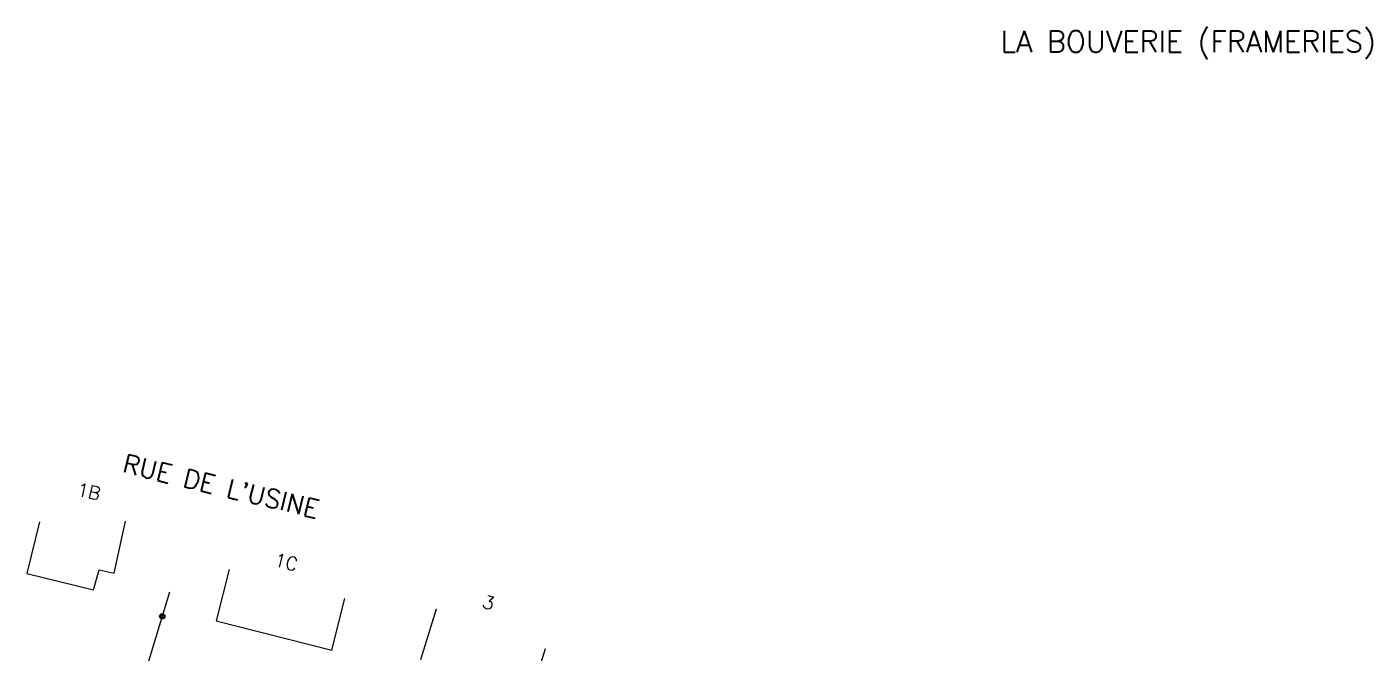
# Model space of a CAD drawing. Header units: millimetres. Extents: x 114000 to 115000, y 122000 to 123000.
# Drawn here: x 114858.1 to 114985, y 122429.3 to 122488.4 of the extents above; entities that cross this region are included whole.
import ezdxf
from ezdxf.enums import TextEntityAlignment as Align

# ---------------------------------------------------------------- set-up
doc = ezdxf.new("R2010")
doc.units = ezdxf.units.MM
doc.layers.get('0').update_dxf_attribs({"linetype": 'CONTINUOUS'})
for name, color, linetype in [('W0100', 7, 'CONTINUOUS'), ('W0322', 7, 'CONTINUOUS'), ('W0980', 7, 'CONTINUOUS'), ('W0989', 7, 'CONTINUOUS'), ('W0991', 7, 'CONTINUOUS')]:
    doc.layers.add(name, color=color, linetype=linetype)
doc.styles.get("Standard").update_dxf_attribs({"font": 'romans.shx', "width": 0.85})

# ---------------------------------------------------------------- blocks, each defined once
blk = doc.blocks.new('t322o')
at = {"color": 0, "linetype": 'Continuous'}
for radius in [0.25, 0.15]:
    blk.add_circle((0, 0), radius, dxfattribs=at)

msp = doc.modelspace()

# ---------------------------------------------------------------- linework, layer by layer
at = {"layer": 'W0100'}
for points in [[(114859.3, 122441.68), (114858.1, 122436.82), (114864.39, 122435.27), (114864.92, 122437.17), (114866.32, 122436.86), (114867.41, 122441.74), (114867.41, 122441.74), (114867.41, 122441.74), (114867.41, 122441.74), (114867.41, 122441.74), (114867.41, 122441.74), (114867.41, 122441.74), (114867.41, 122441.74), (114867.41, 122441.74), (114867.41, 122441.74), (114867.41, 122441.74), (114867.41, 122441.74), (114867.41, 122441.74), (114867.41, 122441.74), (114867.41, 122441.74), (114867.41, 122441.74), (114867.41, 122441.74), (114867.41, 122441.74), (114867.41, 122441.74), (114867.41, 122441.74), (114867.41, 122441.74), (114867.41, 122441.74), (114867.41, 122441.74), (114867.41, 122441.74), (114867.41, 122441.74), (114867.41, 122441.74), (114867.41, 122441.74), (114867.41, 122441.74), (114867.41, 122441.74), (114867.41, 122441.74), (114867.41, 122441.74), (114867.41, 122441.74), (114867.41, 122441.74), (114867.41, 122441.74), (114867.41, 122441.74), (114867.41, 122441.74), (114867.41, 122441.74), (114867.41, 122441.74), (114867.41, 122441.74), (114867.41, 122441.74), (114867.41, 122441.74), (114867.41, 122441.74), (114867.41, 122441.74), (114867.41, 122441.74), (114867.41, 122441.74), (114867.41, 122441.74), (114867.41, 122441.74), (114867.41, 122441.74), (114867.41, 122441.74), (114867.41, 122441.74), (114867.41, 122441.74), (114867.41, 122441.74), (114867.41, 122441.74), (114867.41, 122441.74), (114867.41, 122441.74), (114867.41, 122441.74), (114867.41, 122441.74), (114867.41, 122441.74), (114867.41, 122441.74), (114867.41, 122441.74), (114867.41, 122441.74), (114867.41, 122441.74), (114867.41, 122441.74), (114867.41, 122441.74), (114867.41, 122441.74), (114867.41, 122441.74), (114867.41, 122441.74), (114867.41, 122441.74), (114867.41, 122441.74), (114867.41, 122441.74), (114867.41, 122441.74), (114867.41, 122441.74), (114867.41, 122441.74), (114867.41, 122441.74), (114867.41, 122441.74), (114867.41, 122441.74), (114867.41, 122441.74), (114867.41, 122441.74), (114867.41, 122441.74), (114867.41, 122441.74), (114867.41, 122441.74), (114867.41, 122441.74), (114867.41, 122441.74), (114867.41, 122441.74), (114867.41, 122441.74), (114867.41, 122441.74), (114867.41, 122441.74), (114867.41, 122441.74), (114867.41, 122441.74), (114867.41, 122441.74), (114867.41, 122441.74), (114867.41, 122441.74), (114867.41, 122441.74), (114867.41, 122441.74), (114867.41, 122441.74), (114867.41, 122441.74), (114867.41, 122441.74), (114867.41, 122441.74), (114867.41, 122441.74), (114867.41, 122441.74), (114867.41, 122441.74), (114867.41, 122441.74), (114867.41, 122441.74), (114867.41, 122441.74), (114867.41, 122441.74), (114867.41, 122441.74), (114867.41, 122441.74), (114867.41, 122441.74), (114867.41, 122441.74), (114867.41, 122441.74), (114867.41, 122441.74), (114867.41, 122441.74), (114867.41, 122441.74), (114867.41, 122441.74), (114867.41, 122441.74)], [(114877.19, 122437.21), (114875.96, 122432.37), (114886.87, 122429.6), (114888.1, 122434.45), (114888.1, 122434.45), (114888.1, 122434.45), (114888.1, 122434.45), (114888.1, 122434.45), (114888.1, 122434.45), (114888.1, 122434.45), (114888.1, 122434.45), (114888.1, 122434.45), (114888.1, 122434.45), (114888.1, 122434.45), (114888.1, 122434.45), (114888.1, 122434.45), (114888.1, 122434.45), (114888.1, 122434.45), (114888.1, 122434.45), (114888.1, 122434.45), (114888.1, 122434.45), (114888.1, 122434.45), (114888.1, 122434.45), (114888.1, 122434.45), (114888.1, 122434.45), (114888.1, 122434.45), (114888.1, 122434.45), (114888.1, 122434.45), (114888.1, 122434.45), (114888.1, 122434.45), (114888.1, 122434.45), (114888.1, 122434.45), (114888.1, 122434.45), (114888.1, 122434.45), (114888.1, 122434.45), (114888.1, 122434.45), (114888.1, 122434.45), (114888.1, 122434.45), (114888.1, 122434.45), (114888.1, 122434.45), (114888.1, 122434.45), (114888.1, 122434.45), (114888.1, 122434.45), (114888.1, 122434.45), (114888.1, 122434.45), (114888.1, 122434.45), (114888.1, 122434.45), (114888.1, 122434.45), (114888.1, 122434.45), (114888.1, 122434.45), (114888.1, 122434.45), (114888.1, 122434.45), (114888.1, 122434.45), (114888.1, 122434.45), (114888.1, 122434.45), (114888.1, 122434.45), (114888.1, 122434.45), (114888.1, 122434.45), (114888.1, 122434.45), (114888.1, 122434.45), (114888.1, 122434.45), (114888.1, 122434.45), (114888.1, 122434.45), (114888.1, 122434.45), (114888.1, 122434.45), (114888.1, 122434.45), (114888.1, 122434.45), (114888.1, 122434.45), (114888.1, 122434.45), (114888.1, 122434.45), (114888.1, 122434.45), (114888.1, 122434.45), (114888.1, 122434.45), (114888.1, 122434.45), (114888.1, 122434.45), (114888.1, 122434.45), (114888.1, 122434.45), (114888.1, 122434.45), (114888.1, 122434.45), (114888.1, 122434.45), (114888.1, 122434.45), (114888.1, 122434.45), (114888.1, 122434.45), (114888.1, 122434.45), (114888.1, 122434.45), (114888.1, 122434.45), (114888.1, 122434.45), (114888.1, 122434.45), (114888.1, 122434.45), (114888.1, 122434.45), (114888.1, 122434.45), (114888.1, 122434.45), (114888.1, 122434.45), (114888.1, 122434.45), (114888.1, 122434.45), (114888.1, 122434.45), (114888.1, 122434.45), (114888.1, 122434.45), (114888.1, 122434.45), (114888.1, 122434.45), (114888.1, 122434.45), (114888.1, 122434.45), (114888.1, 122434.45), (114888.1, 122434.45), (114888.1, 122434.45), (114888.1, 122434.45), (114888.1, 122434.45), (114888.1, 122434.45), (114888.1, 122434.45), (114888.1, 122434.45), (114888.1, 122434.45), (114888.1, 122434.45), (114888.1, 122434.45), (114888.1, 122434.45), (114888.1, 122434.45), (114888.1, 122434.45), (114888.1, 122434.45), (114888.1, 122434.45), (114888.1, 122434.45), (114888.1, 122434.45)], [(114895.27, 122428.72), (114896.75, 122433.5), (114896.75, 122433.5), (114896.75, 122433.5), (114896.75, 122433.5), (114896.75, 122433.5), (114896.75, 122433.5), (114896.75, 122433.5), (114896.75, 122433.5), (114896.75, 122433.5), (114896.75, 122433.5), (114896.75, 122433.5), (114896.75, 122433.5), (114896.75, 122433.5), (114896.75, 122433.5), (114896.75, 122433.5), (114896.75, 122433.5), (114896.75, 122433.5), (114896.75, 122433.5), (114896.75, 122433.5), (114896.75, 122433.5), (114896.75, 122433.5), (114896.75, 122433.5), (114896.75, 122433.5), (114896.75, 122433.5), (114896.75, 122433.5), (114896.75, 122433.5), (114896.75, 122433.5), (114896.75, 122433.5), (114896.75, 122433.5), (114896.75, 122433.5), (114896.75, 122433.5), (114896.75, 122433.5), (114896.75, 122433.5), (114896.75, 122433.5), (114896.75, 122433.5), (114896.75, 122433.5), (114896.75, 122433.5), (114896.75, 122433.5), (114896.75, 122433.5), (114896.75, 122433.5), (114896.75, 122433.5), (114896.75, 122433.5), (114896.75, 122433.5), (114896.75, 122433.5), (114896.75, 122433.5), (114896.75, 122433.5), (114896.75, 122433.5), (114896.75, 122433.5), (114896.75, 122433.5), (114896.75, 122433.5), (114896.75, 122433.5), (114896.75, 122433.5), (114896.75, 122433.5), (114896.75, 122433.5), (114896.75, 122433.5), (114896.75, 122433.5), (114896.75, 122433.5), (114896.75, 122433.5), (114896.75, 122433.5), (114896.75, 122433.5), (114896.75, 122433.5), (114896.75, 122433.5), (114896.75, 122433.5), (114896.75, 122433.5), (114896.75, 122433.5), (114896.75, 122433.5), (114896.75, 122433.5), (114896.75, 122433.5), (114896.75, 122433.5), (114896.75, 122433.5), (114896.75, 122433.5), (114896.75, 122433.5), (114896.75, 122433.5), (114896.75, 122433.5), (114896.75, 122433.5), (114896.75, 122433.5), (114896.75, 122433.5), (114896.75, 122433.5), (114896.75, 122433.5), (114896.75, 122433.5), (114896.75, 122433.5), (114896.75, 122433.5), (114896.75, 122433.5), (114896.75, 122433.5), (114896.75, 122433.5), (114896.75, 122433.5), (114896.75, 122433.5), (114896.75, 122433.5), (114896.75, 122433.5), (114896.75, 122433.5), (114896.75, 122433.5), (114896.75, 122433.5), (114896.75, 122433.5), (114896.75, 122433.5), (114896.75, 122433.5), (114896.75, 122433.5), (114896.75, 122433.5), (114896.75, 122433.5), (114896.75, 122433.5), (114896.75, 122433.5), (114896.75, 122433.5), (114896.75, 122433.5), (114896.75, 122433.5), (114896.75, 122433.5), (114896.75, 122433.5), (114896.75, 122433.5), (114896.75, 122433.5), (114896.75, 122433.5), (114896.75, 122433.5), (114896.75, 122433.5), (114896.75, 122433.5), (114896.75, 122433.5), (114896.75, 122433.5), (114896.75, 122433.5), (114896.75, 122433.5)], [(114906.98, 122429.72), (114905.52, 122424.94)]]:
    msp.add_lwpolyline(points, dxfattribs=at)
at = {"layer": 'W0322'}
for points in [[(114871.56, 122435.06), (114871.56, 122435.06), (114871.56, 122435.06), (114871.56, 122435.06), (114871.56, 122435.06), (114871.56, 122435.06), (114871.56, 122435.06), (114871.56, 122435.06), (114871.56, 122435.06), (114871.56, 122435.06), (114871.56, 122435.06), (114871.56, 122435.06), (114871.56, 122435.06), (114871.56, 122435.06), (114871.56, 122435.06), (114871.56, 122435.06), (114871.56, 122435.06), (114871.56, 122435.06), (114871.56, 122435.06), (114869.51, 122428.32)], [(114871.56, 122435.06), (114871.56, 122435.06), (114871.56, 122435.06), (114871.56, 122435.06), (114871.56, 122435.06), (114871.56, 122435.06), (114871.56, 122435.06), (114871.56, 122435.06), (114871.56, 122435.06), (114871.56, 122435.06), (114871.56, 122435.06), (114871.56, 122435.06), (114871.56, 122435.06), (114871.56, 122435.06), (114871.56, 122435.06), (114871.56, 122435.06), (114871.56, 122435.06), (114871.56, 122435.06), (114871.56, 122435.06), (114871.56, 122435.06), (114871.56, 122435.06), (114871.56, 122435.06), (114871.56, 122435.06), (114871.56, 122435.06), (114871.56, 122435.06), (114871.56, 122435.06), (114871.56, 122435.06), (114871.56, 122435.06), (114871.56, 122435.06), (114871.56, 122435.06), (114871.56, 122435.06), (114871.56, 122435.06), (114871.56, 122435.06), (114871.56, 122435.06), (114871.56, 122435.06), (114871.56, 122435.06), (114871.56, 122435.06), (114871.56, 122435.06), (114871.56, 122435.06), (114871.56, 122435.06), (114871.56, 122435.06), (114871.56, 122435.06), (114871.56, 122435.06), (114871.56, 122435.06), (114871.56, 122435.06), (114871.56, 122435.06), (114871.56, 122435.06), (114871.56, 122435.06), (114871.56, 122435.06), (114871.56, 122435.06), (114871.56, 122435.06), (114871.56, 122435.06), (114871.56, 122435.06), (114871.56, 122435.06), (114871.56, 122435.06), (114871.56, 122435.06), (114871.56, 122435.06), (114871.56, 122435.06), (114871.56, 122435.06), (114871.56, 122435.06), (114871.56, 122435.06), (114871.56, 122435.06), (114871.56, 122435.06), (114871.56, 122435.06), (114871.56, 122435.06), (114871.56, 122435.06), (114871.56, 122435.06), (114871.56, 122435.06), (114871.56, 122435.06), (114871.56, 122435.06), (114871.56, 122435.06), (114871.56, 122435.06), (114871.56, 122435.06), (114871.56, 122435.06), (114871.56, 122435.06), (114871.56, 122435.06), (114871.56, 122435.06), (114871.56, 122435.06), (114871.56, 122435.06), (114871.56, 122435.06), (114871.56, 122435.06), (114871.56, 122435.06), (114871.56, 122435.06), (114871.56, 122435.06), (114871.56, 122435.06), (114871.56, 122435.06), (114871.56, 122435.06), (114871.56, 122435.06), (114871.56, 122435.06), (114871.56, 122435.06), (114871.56, 122435.06), (114871.56, 122435.06), (114871.56, 122435.06), (114871.56, 122435.06), (114871.56, 122435.06), (114871.56, 122435.06), (114871.56, 122435.06), (114871.56, 122435.06), (114871.56, 122435.06), (114871.56, 122435.06), (114871.56, 122435.06)]]:
    msp.add_lwpolyline(points, dxfattribs=at)

# ---------------------------------------------------------------- block references
at = {"layer": 'W0322', "rotation": 253.075638661722}
msp.add_blockref('t322o', (114870.87, 122432.79), dxfattribs=at)

# ---------------------------------------------------------------- texts
at = {"layer": 'W0980'}
msp.add_text('LA BOUVERIE (FRAMERIES)', height=2, dxfattribs=at).set_placement((114967.65, 122486.83), align=Align.MIDDLE)
at = {"layer": 'W0989'}
msp.add_text("RUE DE L'USINE", height=1.75, rotation=346.5334, dxfattribs=at).set_placement((114876.42, 122445.05), align=Align.MIDDLE)
at = {"layer": 'W0991'}
for s, rotation, p in [('1B', 347.4306, (114863.94, 122444.56)), ('1C', 345.7748, (114882.56, 122437.91)), ('3', 342.8807, (114901.66, 122434.08))]:
    msp.add_text(s, height=1.25, rotation=rotation, dxfattribs=at).set_placement(p, align=Align.MIDDLE)

doc.saveas('drawing.dxf')
